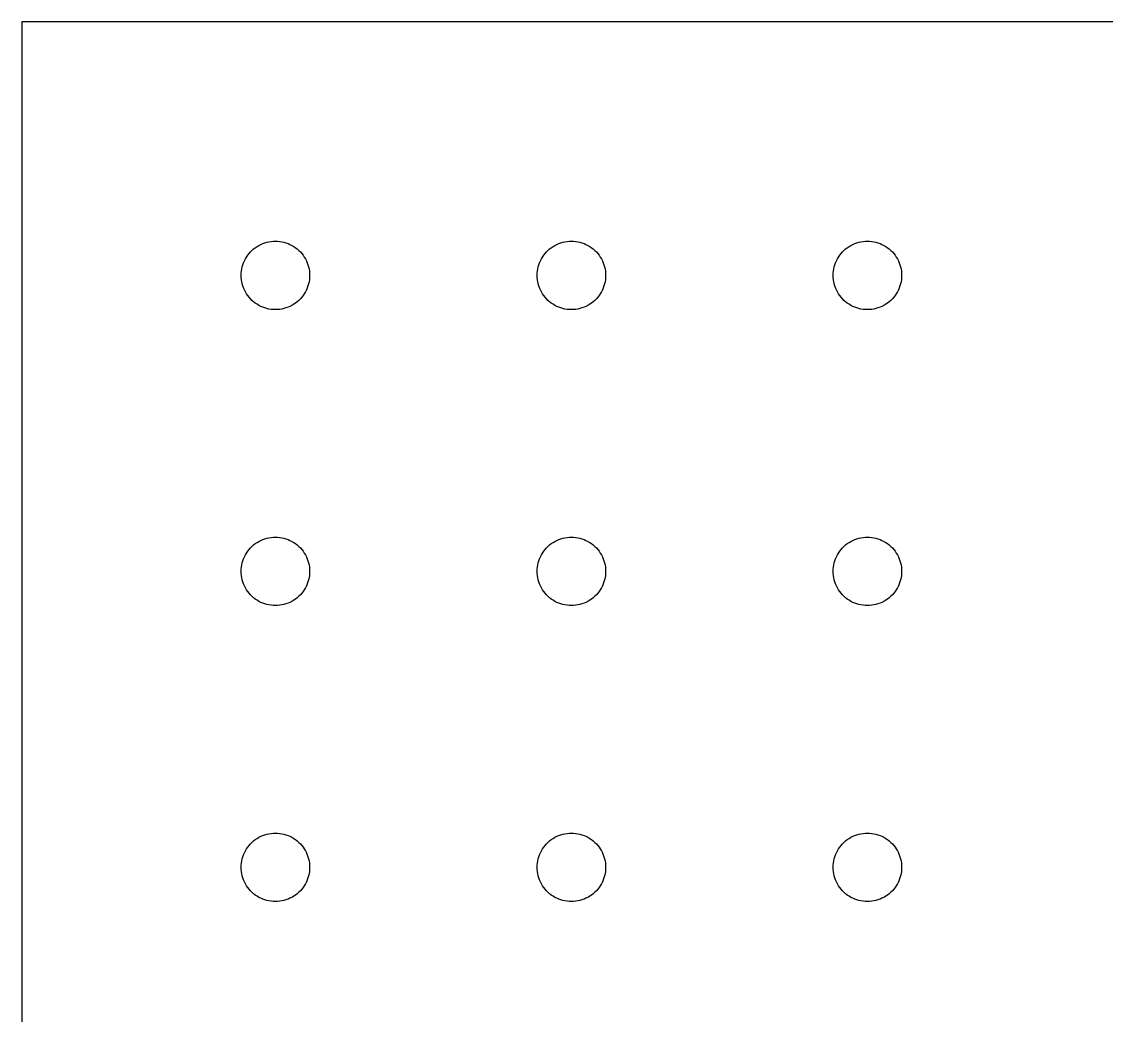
# Model space of a CAD drawing. Header units: metres. Extents: x 0 to 270, y 0 to 235.
# Drawn here: x 0 to 128.2, y 117.5 to 235 of the extents above; entities that cross this region are included whole.
import ezdxf

# ---------------------------------------------------------------- set-up
doc = ezdxf.new("R2010")
doc.units = ezdxf.units.M

msp = doc.modelspace()

# ---------------------------------------------------------------- linework, layer by layer
for p, q in [((270, 235), (0, 235)), ((0, 235), (0, 0)), ((29.7457, 209.042), (30, 209.05)), ((30, 209.05), (30.2543, 209.042)), ((64.7457, 209.042), (65, 209.05)), ((65, 209.05), (65.2543, 209.042)), ((99.7457, 209.042), (100, 209.05)), ((100, 209.05), (100.254, 209.042)), ((26.8794, 207.582), (27.0477, 207.772)), ((27.0477, 207.772), (27.2276, 207.952)), ((27.2276, 207.952), (27.4184, 208.121)), ((27.4184, 208.121), (27.6195, 208.277)), ((27.6195, 208.277), (27.8299, 208.42)), ((27.8299, 208.42), (28.0489, 208.549)), ((28.0489, 208.549), (28.2756, 208.665)), ((28.2756, 208.665), (28.5091, 208.766)), ((28.5091, 208.766), (28.7485, 208.852)), ((28.7485, 208.852), (28.9928, 208.923)), ((28.9928, 208.923), (29.2411, 208.978)), ((29.2411, 208.978), (29.4924, 209.018)), ((29.4924, 209.018), (29.7457, 209.042)), ((30.2543, 209.042), (30.5076, 209.018)), ((30.5076, 209.018), (30.7589, 208.978)), ((30.7589, 208.978), (31.0072, 208.923)), ((31.0072, 208.923), (31.2515, 208.852)), ((31.2515, 208.852), (31.4909, 208.766)), ((31.4909, 208.766), (31.7244, 208.665)), ((31.7244, 208.665), (31.9511, 208.549)), ((31.9511, 208.549), (32.1701, 208.42)), ((32.1701, 208.42), (32.3805, 208.277)), ((32.3805, 208.277), (32.5816, 208.121)), ((32.5816, 208.121), (32.7724, 207.952)), ((32.7724, 207.952), (32.9523, 207.772)), ((32.9523, 207.772), (33.1206, 207.582)), ((61.8794, 207.582), (62.0477, 207.772)), ((62.0477, 207.772), (62.2276, 207.952)), ((62.2276, 207.952), (62.4184, 208.121)), ((62.4184, 208.121), (62.6195, 208.277)), ((62.6195, 208.277), (62.8299, 208.42)), ((62.8299, 208.42), (63.0489, 208.549)), ((63.0489, 208.549), (63.2756, 208.665)), ((63.2756, 208.665), (63.5091, 208.766)), ((63.5091, 208.766), (63.7485, 208.852)), ((63.7485, 208.852), (63.9928, 208.923)), ((63.9928, 208.923), (64.2411, 208.978)), ((64.2411, 208.978), (64.4924, 209.018)), ((64.4924, 209.018), (64.7457, 209.042)), ((65.2543, 209.042), (65.5076, 209.018)), ((65.5076, 209.018), (65.7589, 208.978)), ((65.7589, 208.978), (66.0072, 208.923)), ((66.0072, 208.923), (66.2515, 208.852)), ((66.2515, 208.852), (66.4909, 208.766)), ((66.4909, 208.766), (66.7244, 208.665)), ((66.7244, 208.665), (66.9511, 208.549)), ((66.9511, 208.549), (67.1701, 208.42)), ((67.1701, 208.42), (67.3805, 208.277)), ((67.3805, 208.277), (67.5816, 208.121)), ((67.5816, 208.121), (67.7724, 207.952)), ((67.7724, 207.952), (67.9523, 207.772)), ((67.9523, 207.772), (68.1206, 207.582)), ((96.8794, 207.582), (97.0477, 207.772)), ((97.0477, 207.772), (97.2276, 207.952)), ((97.2276, 207.952), (97.4184, 208.121)), ((97.4184, 208.121), (97.6195, 208.277)), ((97.6195, 208.277), (97.8299, 208.42)), ((97.8299, 208.42), (98.0489, 208.549)), ((98.0489, 208.549), (98.2756, 208.665)), ((98.2756, 208.665), (98.5091, 208.766)), ((98.5091, 208.766), (98.7485, 208.852)), ((98.7485, 208.852), (98.9928, 208.923)), ((98.9928, 208.923), (99.2411, 208.978)), ((99.2411, 208.978), (99.4924, 209.018)), ((99.4924, 209.018), (99.7457, 209.042)), ((100.254, 209.042), (100.508, 209.018)), ((100.508, 209.018), (100.759, 208.978)), ((100.759, 208.978), (101.007, 208.923)), ((101.007, 208.923), (101.252, 208.852)), ((101.252, 208.852), (101.491, 208.766)), ((101.491, 208.766), (101.724, 208.665)), ((101.724, 208.665), (101.951, 208.549)), ((101.951, 208.549), (102.17, 208.42)), ((102.17, 208.42), (102.381, 208.277)), ((102.381, 208.277), (102.582, 208.121)), ((102.582, 208.121), (102.772, 207.952)), ((102.772, 207.952), (102.952, 207.772)), ((102.952, 207.772), (103.121, 207.582)), ((26.1482, 206.252), (26.2344, 206.491)), ((26.2344, 206.491), (26.3354, 206.724)), ((26.3354, 206.724), (26.451, 206.951)), ((26.451, 206.951), (26.5805, 207.17)), ((26.5805, 207.17), (26.7235, 207.381)), ((26.7235, 207.381), (26.8794, 207.582)), ((33.1206, 207.582), (33.2765, 207.381)), ((33.2765, 207.381), (33.4195, 207.17)), ((33.4195, 207.17), (33.549, 206.951)), ((33.549, 206.951), (33.6646, 206.724)), ((33.6646, 206.724), (33.7656, 206.491)), ((33.7656, 206.491), (33.8518, 206.252)), ((61.1482, 206.252), (61.2344, 206.491)), ((61.2344, 206.491), (61.3354, 206.724)), ((61.3354, 206.724), (61.451, 206.951)), ((61.451, 206.951), (61.5805, 207.17)), ((61.5805, 207.17), (61.7235, 207.381)), ((61.7235, 207.381), (61.8794, 207.582)), ((68.1206, 207.582), (68.2765, 207.381)), ((68.2765, 207.381), (68.4195, 207.17)), ((68.4195, 207.17), (68.549, 206.951)), ((68.549, 206.951), (68.6646, 206.724)), ((68.6646, 206.724), (68.7656, 206.491)), ((68.7656, 206.491), (68.8518, 206.252)), ((96.1482, 206.252), (96.2344, 206.491)), ((96.2344, 206.491), (96.3354, 206.724)), ((96.3354, 206.724), (96.451, 206.951)), ((96.451, 206.951), (96.5805, 207.17)), ((96.5805, 207.17), (96.7235, 207.381)), ((96.7235, 207.381), (96.8794, 207.582)), ((103.121, 207.582), (103.277, 207.381)), ((103.277, 207.381), (103.42, 207.17)), ((103.42, 207.17), (103.549, 206.951)), ((103.549, 206.951), (103.665, 206.724)), ((103.665, 206.724), (103.766, 206.491)), ((103.766, 206.491), (103.852, 206.252)), ((25.95, 205), (25.958, 205.254)), ((25.958, 205.254), (25.9819, 205.508)), ((25.9819, 205.508), (26.0217, 205.759)), ((26.0217, 205.759), (26.0772, 206.007)), ((26.0772, 206.007), (26.1482, 206.252)), ((33.8518, 206.252), (33.9228, 206.007)), ((33.9228, 206.007), (33.9783, 205.759)), ((33.9783, 205.759), (34.0181, 205.508)), ((34.0181, 205.508), (34.042, 205.254)), ((34.042, 205.254), (34.05, 205)), ((60.95, 205), (60.958, 205.254)), ((60.958, 205.254), (60.9819, 205.508)), ((60.9819, 205.508), (61.0217, 205.759)), ((61.0217, 205.759), (61.0772, 206.007)), ((61.0772, 206.007), (61.1482, 206.252)), ((68.8518, 206.252), (68.9228, 206.007)), ((68.9228, 206.007), (68.9783, 205.759)), ((68.9783, 205.759), (69.0181, 205.508)), ((69.0181, 205.508), (69.042, 205.254)), ((69.042, 205.254), (69.05, 205)), ((95.95, 205), (95.958, 205.254)), ((95.958, 205.254), (95.9819, 205.508)), ((95.9819, 205.508), (96.0217, 205.759)), ((96.0217, 205.759), (96.0772, 206.007)), ((96.0772, 206.007), (96.1482, 206.252)), ((103.852, 206.252), (103.923, 206.007)), ((103.923, 206.007), (103.978, 205.759)), ((103.978, 205.759), (104.018, 205.508)), ((104.018, 205.508), (104.042, 205.254)), ((104.042, 205.254), (104.05, 205)), ((25.958, 204.746), (25.95, 205)), ((25.9819, 204.492), (25.958, 204.746)), ((26.0217, 204.241), (25.9819, 204.492)), ((26.0772, 203.993), (26.0217, 204.241)), ((26.1482, 203.748), (26.0772, 203.993)), ((33.9228, 203.993), (33.8518, 203.748)), ((33.9783, 204.241), (33.9228, 203.993)), ((34.0181, 204.492), (33.9783, 204.241)), ((34.042, 204.746), (34.0181, 204.492)), ((34.05, 205), (34.042, 204.746)), ((60.958, 204.746), (60.95, 205)), ((60.9819, 204.492), (60.958, 204.746)), ((61.0217, 204.241), (60.9819, 204.492)), ((61.0772, 203.993), (61.0217, 204.241)), ((61.1482, 203.748), (61.0772, 203.993)), ((68.9228, 203.993), (68.8518, 203.748)), ((68.9783, 204.241), (68.9228, 203.993)), ((69.0181, 204.492), (68.9783, 204.241)), ((69.042, 204.746), (69.0181, 204.492)), ((69.05, 205), (69.042, 204.746)), ((95.958, 204.746), (95.95, 205)), ((95.9819, 204.492), (95.958, 204.746)), ((96.0217, 204.241), (95.9819, 204.492)), ((96.0772, 203.993), (96.0217, 204.241)), ((96.1482, 203.748), (96.0772, 203.993)), ((103.923, 203.993), (103.852, 203.748)), ((103.978, 204.241), (103.923, 203.993)), ((104.018, 204.492), (103.978, 204.241)), ((104.042, 204.746), (104.018, 204.492)), ((104.05, 205), (104.042, 204.746)), ((26.2344, 203.509), (26.1482, 203.748)), ((26.3354, 203.276), (26.2344, 203.509)), ((26.451, 203.049), (26.3354, 203.276)), ((26.5805, 202.83), (26.451, 203.049)), ((26.7235, 202.619), (26.5805, 202.83)), ((33.4195, 202.83), (33.2765, 202.619)), ((33.549, 203.049), (33.4195, 202.83)), ((33.6646, 203.276), (33.549, 203.049)), ((33.7656, 203.509), (33.6646, 203.276)), ((33.8518, 203.748), (33.7656, 203.509)), ((61.2344, 203.509), (61.1482, 203.748)), ((61.3354, 203.276), (61.2344, 203.509)), ((61.451, 203.049), (61.3354, 203.276)), ((61.5805, 202.83), (61.451, 203.049)), ((61.7235, 202.619), (61.5805, 202.83)), ((68.4195, 202.83), (68.2765, 202.619)), ((68.549, 203.049), (68.4195, 202.83)), ((68.6646, 203.276), (68.549, 203.049)), ((68.7656, 203.509), (68.6646, 203.276)), ((68.8518, 203.748), (68.7656, 203.509)), ((96.2344, 203.509), (96.1482, 203.748)), ((96.3354, 203.276), (96.2344, 203.509)), ((96.451, 203.049), (96.3354, 203.276)), ((96.5805, 202.83), (96.451, 203.049)), ((96.7235, 202.619), (96.5805, 202.83)), ((103.42, 202.83), (103.277, 202.619)), ((103.549, 203.049), (103.42, 202.83)), ((103.665, 203.276), (103.549, 203.049)), ((103.766, 203.509), (103.665, 203.276)), ((103.852, 203.748), (103.766, 203.509)), ((26.8794, 202.418), (26.7235, 202.619)), ((27.0477, 202.228), (26.8794, 202.418)), ((27.2276, 202.048), (27.0477, 202.228)), ((27.4184, 201.879), (27.2276, 202.048)), ((27.6195, 201.723), (27.4184, 201.879)), ((27.8299, 201.58), (27.6195, 201.723)), ((28.0489, 201.451), (27.8299, 201.58)), ((28.2756, 201.335), (28.0489, 201.451)), ((31.9511, 201.451), (31.7244, 201.335)), ((32.1701, 201.58), (31.9511, 201.451)), ((32.3805, 201.723), (32.1701, 201.58)), ((32.5816, 201.879), (32.3805, 201.723)), ((32.7724, 202.048), (32.5816, 201.879)), ((32.9523, 202.228), (32.7724, 202.048)), ((33.1206, 202.418), (32.9523, 202.228)), ((33.2765, 202.619), (33.1206, 202.418)), ((61.8794, 202.418), (61.7235, 202.619)), ((62.0477, 202.228), (61.8794, 202.418)), ((62.2276, 202.048), (62.0477, 202.228)), ((62.4184, 201.879), (62.2276, 202.048)), ((62.6195, 201.723), (62.4184, 201.879)), ((62.8299, 201.58), (62.6195, 201.723)), ((63.0489, 201.451), (62.8299, 201.58)), ((63.2756, 201.335), (63.0489, 201.451)), ((66.9511, 201.451), (66.7244, 201.335)), ((67.1701, 201.58), (66.9511, 201.451)), ((67.3805, 201.723), (67.1701, 201.58)), ((67.5816, 201.879), (67.3805, 201.723)), ((67.7724, 202.048), (67.5816, 201.879)), ((67.9523, 202.228), (67.7724, 202.048)), ((68.1206, 202.418), (67.9523, 202.228)), ((68.2765, 202.619), (68.1206, 202.418)), ((96.8794, 202.418), (96.7235, 202.619)), ((97.0477, 202.228), (96.8794, 202.418)), ((97.2276, 202.048), (97.0477, 202.228)), ((97.4184, 201.879), (97.2276, 202.048)), ((97.6195, 201.723), (97.4184, 201.879)), ((97.8299, 201.58), (97.6195, 201.723)), ((98.0489, 201.451), (97.8299, 201.58)), ((98.2756, 201.335), (98.0489, 201.451)), ((101.951, 201.451), (101.724, 201.335)), ((102.17, 201.58), (101.951, 201.451)), ((102.381, 201.723), (102.17, 201.58)), ((102.582, 201.879), (102.381, 201.723)), ((102.772, 202.048), (102.582, 201.879)), ((102.952, 202.228), (102.772, 202.048)), ((103.121, 202.418), (102.952, 202.228)), ((103.277, 202.619), (103.121, 202.418)), ((28.5091, 201.234), (28.2756, 201.335)), ((28.7485, 201.148), (28.5091, 201.234)), ((28.9928, 201.077), (28.7485, 201.148)), ((29.2411, 201.022), (28.9928, 201.077)), ((29.4924, 200.982), (29.2411, 201.022)), ((29.7457, 200.958), (29.4924, 200.982)), ((30, 200.95), (29.7457, 200.958)), ((30.2543, 200.958), (30, 200.95)), ((30.5076, 200.982), (30.2543, 200.958)), ((30.7589, 201.022), (30.5076, 200.982)), ((31.0072, 201.077), (30.7589, 201.022)), ((31.2515, 201.148), (31.0072, 201.077)), ((31.4909, 201.234), (31.2515, 201.148)), ((31.7244, 201.335), (31.4909, 201.234)), ((63.5091, 201.234), (63.2756, 201.335)), ((63.7485, 201.148), (63.5091, 201.234)), ((63.9928, 201.077), (63.7485, 201.148)), ((64.2411, 201.022), (63.9928, 201.077)), ((64.4924, 200.982), (64.2411, 201.022)), ((64.7457, 200.958), (64.4924, 200.982)), ((65, 200.95), (64.7457, 200.958)), ((65.2543, 200.958), (65, 200.95)), ((65.5076, 200.982), (65.2543, 200.958)), ((65.7589, 201.022), (65.5076, 200.982)), ((66.0072, 201.077), (65.7589, 201.022)), ((66.2515, 201.148), (66.0072, 201.077)), ((66.4909, 201.234), (66.2515, 201.148)), ((66.7244, 201.335), (66.4909, 201.234)), ((98.5091, 201.234), (98.2756, 201.335)), ((98.7485, 201.148), (98.5091, 201.234)), ((98.9928, 201.077), (98.7485, 201.148)), ((99.2411, 201.022), (98.9928, 201.077)), ((99.4924, 200.982), (99.2411, 201.022)), ((99.7457, 200.958), (99.4924, 200.982)), ((100, 200.95), (99.7457, 200.958)), ((100.254, 200.958), (100, 200.95)), ((100.508, 200.982), (100.254, 200.958)), ((100.759, 201.022), (100.508, 200.982)), ((101.007, 201.077), (100.759, 201.022)), ((101.252, 201.148), (101.007, 201.077)), ((101.491, 201.234), (101.252, 201.148)), ((101.724, 201.335), (101.491, 201.234)), ((27.4184, 173.121), (27.6195, 173.277)), ((27.6195, 173.277), (27.8299, 173.42)), ((27.8299, 173.42), (28.0489, 173.549)), ((28.0489, 173.549), (28.2756, 173.665)), ((28.2756, 173.665), (28.5091, 173.766)), ((28.5091, 173.766), (28.7485, 173.852)), ((28.7485, 173.852), (28.9928, 173.923)), ((28.9928, 173.923), (29.2411, 173.978)), ((29.2411, 173.978), (29.4924, 174.018)), ((29.4924, 174.018), (29.7457, 174.042)), ((29.7457, 174.042), (30, 174.05)), ((30, 174.05), (30.2543, 174.042)), ((30.2543, 174.042), (30.5076, 174.018)), ((30.5076, 174.018), (30.7589, 173.978)), ((30.7589, 173.978), (31.0072, 173.923)), ((31.0072, 173.923), (31.2515, 173.852)), ((31.2515, 173.852), (31.4909, 173.766)), ((31.4909, 173.766), (31.7244, 173.665)), ((31.7244, 173.665), (31.9511, 173.549)), ((31.9511, 173.549), (32.1701, 173.42)), ((32.1701, 173.42), (32.3805, 173.277)), ((32.3805, 173.277), (32.5816, 173.121)), ((62.4184, 173.121), (62.6195, 173.277)), ((62.6195, 173.277), (62.8299, 173.42)), ((62.8299, 173.42), (63.0489, 173.549)), ((63.0489, 173.549), (63.2756, 173.665)), ((63.2756, 173.665), (63.5091, 173.766)), ((63.5091, 173.766), (63.7485, 173.852)), ((63.7485, 173.852), (63.9928, 173.923)), ((63.9928, 173.923), (64.2411, 173.978)), ((64.2411, 173.978), (64.4924, 174.018)), ((64.4924, 174.018), (64.7457, 174.042)), ((64.7457, 174.042), (65, 174.05)), ((65, 174.05), (65.2543, 174.042)), ((65.2543, 174.042), (65.5076, 174.018)), ((65.5076, 174.018), (65.7589, 173.978)), ((65.7589, 173.978), (66.0072, 173.923)), ((66.0072, 173.923), (66.2515, 173.852)), ((66.2515, 173.852), (66.4909, 173.766)), ((66.4909, 173.766), (66.7244, 173.665)), ((66.7244, 173.665), (66.9511, 173.549)), ((66.9511, 173.549), (67.1701, 173.42)), ((67.1701, 173.42), (67.3805, 173.277)), ((67.3805, 173.277), (67.5816, 173.121)), ((97.4184, 173.121), (97.6195, 173.277)), ((97.6195, 173.277), (97.8299, 173.42)), ((97.8299, 173.42), (98.0489, 173.549)), ((98.0489, 173.549), (98.2756, 173.665)), ((98.2756, 173.665), (98.5091, 173.766)), ((98.5091, 173.766), (98.7485, 173.852)), ((98.7485, 173.852), (98.9928, 173.923)), ((98.9928, 173.923), (99.2411, 173.978)), ((99.2411, 173.978), (99.4924, 174.018)), ((99.4924, 174.018), (99.7457, 174.042)), ((99.7457, 174.042), (100, 174.05)), ((100, 174.05), (100.254, 174.042)), ((100.254, 174.042), (100.508, 174.018)), ((100.508, 174.018), (100.759, 173.978)), ((100.759, 173.978), (101.007, 173.923)), ((101.007, 173.923), (101.252, 173.852)), ((101.252, 173.852), (101.491, 173.766)), ((101.491, 173.766), (101.724, 173.665)), ((101.724, 173.665), (101.951, 173.549)), ((101.951, 173.549), (102.17, 173.42)), ((102.17, 173.42), (102.381, 173.277)), ((102.381, 173.277), (102.582, 173.121)), ((26.3354, 171.724), (26.451, 171.951)), ((26.451, 171.951), (26.5805, 172.17)), ((26.5805, 172.17), (26.7235, 172.381)), ((26.7235, 172.381), (26.8794, 172.582)), ((26.8794, 172.582), (27.0477, 172.772)), ((27.0477, 172.772), (27.2276, 172.952)), ((27.2276, 172.952), (27.4184, 173.121)), ((32.5816, 173.121), (32.7724, 172.952)), ((32.7724, 172.952), (32.9523, 172.772)), ((32.9523, 172.772), (33.1206, 172.582)), ((33.1206, 172.582), (33.2765, 172.381)), ((33.2765, 172.381), (33.4195, 172.17)), ((33.4195, 172.17), (33.549, 171.951)), ((33.549, 171.951), (33.6646, 171.724)), ((61.3354, 171.724), (61.451, 171.951)), ((61.451, 171.951), (61.5805, 172.17)), ((61.5805, 172.17), (61.7235, 172.381)), ((61.7235, 172.381), (61.8794, 172.582)), ((61.8794, 172.582), (62.0477, 172.772)), ((62.0477, 172.772), (62.2276, 172.952)), ((62.2276, 172.952), (62.4184, 173.121)), ((67.5816, 173.121), (67.7724, 172.952)), ((67.7724, 172.952), (67.9523, 172.772)), ((67.9523, 172.772), (68.1206, 172.582)), ((68.1206, 172.582), (68.2765, 172.381)), ((68.2765, 172.381), (68.4195, 172.17)), ((68.4195, 172.17), (68.549, 171.951)), ((68.549, 171.951), (68.6646, 171.724)), ((96.3354, 171.724), (96.451, 171.951)), ((96.451, 171.951), (96.5805, 172.17)), ((96.5805, 172.17), (96.7235, 172.381)), ((96.7235, 172.381), (96.8794, 172.582)), ((96.8794, 172.582), (97.0477, 172.772)), ((97.0477, 172.772), (97.2276, 172.952)), ((97.2276, 172.952), (97.4184, 173.121)), ((102.582, 173.121), (102.772, 172.952)), ((102.772, 172.952), (102.952, 172.772)), ((102.952, 172.772), (103.121, 172.582)), ((103.121, 172.582), (103.277, 172.381)), ((103.277, 172.381), (103.42, 172.17)), ((103.42, 172.17), (103.549, 171.951)), ((103.549, 171.951), (103.665, 171.724)), ((25.9819, 170.508), (26.0217, 170.759)), ((26.0217, 170.759), (26.0772, 171.007)), ((26.0772, 171.007), (26.1482, 171.252)), ((26.1482, 171.252), (26.2344, 171.491)), ((26.2344, 171.491), (26.3354, 171.724)), ((33.6646, 171.724), (33.7656, 171.491)), ((33.7656, 171.491), (33.8518, 171.252)), ((33.8518, 171.252), (33.9228, 171.007)), ((33.9228, 171.007), (33.9783, 170.759)), ((33.9783, 170.759), (34.0181, 170.508)), ((60.9819, 170.508), (61.0217, 170.759)), ((61.0217, 170.759), (61.0772, 171.007)), ((61.0772, 171.007), (61.1482, 171.252)), ((61.1482, 171.252), (61.2344, 171.491)), ((61.2344, 171.491), (61.3354, 171.724)), ((68.6646, 171.724), (68.7656, 171.491)), ((68.7656, 171.491), (68.8518, 171.252)), ((68.8518, 171.252), (68.9228, 171.007)), ((68.9228, 171.007), (68.9783, 170.759)), ((68.9783, 170.759), (69.0181, 170.508)), ((95.9819, 170.508), (96.0217, 170.759)), ((96.0217, 170.759), (96.0772, 171.007)), ((96.0772, 171.007), (96.1482, 171.252)), ((96.1482, 171.252), (96.2344, 171.491)), ((96.2344, 171.491), (96.3354, 171.724)), ((103.665, 171.724), (103.766, 171.491)), ((103.766, 171.491), (103.852, 171.252)), ((103.852, 171.252), (103.923, 171.007)), ((103.923, 171.007), (103.978, 170.759)), ((103.978, 170.759), (104.018, 170.508)), ((25.95, 170), (25.958, 170.254)), ((25.958, 169.746), (25.95, 170)), ((25.958, 170.254), (25.9819, 170.508)), ((25.9819, 169.492), (25.958, 169.746)), ((26.0217, 169.241), (25.9819, 169.492)), ((34.0181, 169.492), (33.9783, 169.241)), ((34.0181, 170.508), (34.042, 170.254)), ((34.042, 169.746), (34.0181, 169.492)), ((34.042, 170.254), (34.05, 170)), ((34.05, 170), (34.042, 169.746)), ((60.95, 170), (60.958, 170.254)), ((60.958, 169.746), (60.95, 170)), ((60.958, 170.254), (60.9819, 170.508)), ((60.9819, 169.492), (60.958, 169.746)), ((61.0217, 169.241), (60.9819, 169.492)), ((69.0181, 169.492), (68.9783, 169.241)), ((69.0181, 170.508), (69.042, 170.254)), ((69.042, 169.746), (69.0181, 169.492)), ((69.042, 170.254), (69.05, 170)), ((69.05, 170), (69.042, 169.746)), ((95.95, 170), (95.958, 170.254)), ((95.958, 169.746), (95.95, 170)), ((95.958, 170.254), (95.9819, 170.508)), ((95.9819, 169.492), (95.958, 169.746)), ((96.0217, 169.241), (95.9819, 169.492)), ((104.018, 169.492), (103.978, 169.241)), ((104.018, 170.508), (104.042, 170.254)), ((104.042, 169.746), (104.018, 169.492)), ((104.042, 170.254), (104.05, 170)), ((104.05, 170), (104.042, 169.746)), ((26.0772, 168.993), (26.0217, 169.241)), ((26.1482, 168.748), (26.0772, 168.993)), ((26.2344, 168.509), (26.1482, 168.748)), ((26.3354, 168.276), (26.2344, 168.509)), ((26.451, 168.049), (26.3354, 168.276)), ((26.5805, 167.83), (26.451, 168.049)), ((33.549, 168.049), (33.4195, 167.83)), ((33.6646, 168.276), (33.549, 168.049)), ((33.7656, 168.509), (33.6646, 168.276)), ((33.8518, 168.748), (33.7656, 168.509)), ((33.9228, 168.993), (33.8518, 168.748)), ((33.9783, 169.241), (33.9228, 168.993)), ((61.0772, 168.993), (61.0217, 169.241)), ((61.1482, 168.748), (61.0772, 168.993)), ((61.2344, 168.509), (61.1482, 168.748)), ((61.3354, 168.276), (61.2344, 168.509)), ((61.451, 168.049), (61.3354, 168.276)), ((61.5805, 167.83), (61.451, 168.049)), ((68.549, 168.049), (68.4195, 167.83)), ((68.6646, 168.276), (68.549, 168.049)), ((68.7656, 168.509), (68.6646, 168.276)), ((68.8518, 168.748), (68.7656, 168.509)), ((68.9228, 168.993), (68.8518, 168.748)), ((68.9783, 169.241), (68.9228, 168.993)), ((96.0772, 168.993), (96.0217, 169.241)), ((96.1482, 168.748), (96.0772, 168.993)), ((96.2344, 168.509), (96.1482, 168.748)), ((96.3354, 168.276), (96.2344, 168.509)), ((96.451, 168.049), (96.3354, 168.276)), ((96.5805, 167.83), (96.451, 168.049)), ((103.549, 168.049), (103.42, 167.83)), ((103.665, 168.276), (103.549, 168.049)), ((103.766, 168.509), (103.665, 168.276)), ((103.852, 168.748), (103.766, 168.509)), ((103.923, 168.993), (103.852, 168.748)), ((103.978, 169.241), (103.923, 168.993)), ((26.7235, 167.619), (26.5805, 167.83)), ((26.8794, 167.418), (26.7235, 167.619)), ((27.0477, 167.228), (26.8794, 167.418)), ((27.2276, 167.048), (27.0477, 167.228)), ((27.4184, 166.879), (27.2276, 167.048)), ((27.6195, 166.723), (27.4184, 166.879)), ((32.5816, 166.879), (32.3805, 166.723)), ((32.7724, 167.048), (32.5816, 166.879)), ((32.9523, 167.228), (32.7724, 167.048)), ((33.1206, 167.418), (32.9523, 167.228)), ((33.2765, 167.619), (33.1206, 167.418)), ((33.4195, 167.83), (33.2765, 167.619)), ((61.7235, 167.619), (61.5805, 167.83)), ((61.8794, 167.418), (61.7235, 167.619)), ((62.0477, 167.228), (61.8794, 167.418)), ((62.2276, 167.048), (62.0477, 167.228)), ((62.4184, 166.879), (62.2276, 167.048)), ((62.6195, 166.723), (62.4184, 166.879)), ((67.5816, 166.879), (67.3805, 166.723)), ((67.7724, 167.048), (67.5816, 166.879)), ((67.9523, 167.228), (67.7724, 167.048)), ((68.1206, 167.418), (67.9523, 167.228)), ((68.2765, 167.619), (68.1206, 167.418)), ((68.4195, 167.83), (68.2765, 167.619)), ((96.7235, 167.619), (96.5805, 167.83)), ((96.8794, 167.418), (96.7235, 167.619)), ((97.0477, 167.228), (96.8794, 167.418)), ((97.2276, 167.048), (97.0477, 167.228)), ((97.4184, 166.879), (97.2276, 167.048)), ((97.6195, 166.723), (97.4184, 166.879)), ((102.582, 166.879), (102.381, 166.723)), ((102.772, 167.048), (102.582, 166.879)), ((102.952, 167.228), (102.772, 167.048)), ((103.121, 167.418), (102.952, 167.228)), ((103.277, 167.619), (103.121, 167.418)), ((103.42, 167.83), (103.277, 167.619)), ((27.8299, 166.58), (27.6195, 166.723)), ((28.0489, 166.451), (27.8299, 166.58)), ((28.2756, 166.335), (28.0489, 166.451)), ((28.5091, 166.234), (28.2756, 166.335)), ((28.7485, 166.148), (28.5091, 166.234)), ((28.9928, 166.077), (28.7485, 166.148)), ((29.2411, 166.022), (28.9928, 166.077)), ((29.4924, 165.982), (29.2411, 166.022)), ((29.7457, 165.958), (29.4924, 165.982)), ((30, 165.95), (29.7457, 165.958)), ((30.2543, 165.958), (30, 165.95)), ((30.5076, 165.982), (30.2543, 165.958)), ((30.7589, 166.022), (30.5076, 165.982)), ((31.0072, 166.077), (30.7589, 166.022)), ((31.2515, 166.148), (31.0072, 166.077)), ((31.4909, 166.234), (31.2515, 166.148)), ((31.7244, 166.335), (31.4909, 166.234)), ((31.9511, 166.451), (31.7244, 166.335)), ((32.1701, 166.58), (31.9511, 166.451)), ((32.3805, 166.723), (32.1701, 166.58)), ((62.8299, 166.58), (62.6195, 166.723)), ((63.0489, 166.451), (62.8299, 166.58)), ((63.2756, 166.335), (63.0489, 166.451)), ((63.5091, 166.234), (63.2756, 166.335)), ((63.7485, 166.148), (63.5091, 166.234)), ((63.9928, 166.077), (63.7485, 166.148)), ((64.2411, 166.022), (63.9928, 166.077)), ((64.4924, 165.982), (64.2411, 166.022)), ((64.7457, 165.958), (64.4924, 165.982)), ((65, 165.95), (64.7457, 165.958)), ((65.2543, 165.958), (65, 165.95)), ((65.5076, 165.982), (65.2543, 165.958)), ((65.7589, 166.022), (65.5076, 165.982)), ((66.0072, 166.077), (65.7589, 166.022)), ((66.2515, 166.148), (66.0072, 166.077)), ((66.4909, 166.234), (66.2515, 166.148)), ((66.7244, 166.335), (66.4909, 166.234)), ((66.9511, 166.451), (66.7244, 166.335)), ((67.1701, 166.58), (66.9511, 166.451)), ((67.3805, 166.723), (67.1701, 166.58)), ((97.8299, 166.58), (97.6195, 166.723)), ((98.0489, 166.451), (97.8299, 166.58)), ((98.2756, 166.335), (98.0489, 166.451)), ((98.5091, 166.234), (98.2756, 166.335)), ((98.7485, 166.148), (98.5091, 166.234)), ((98.9928, 166.077), (98.7485, 166.148)), ((99.2411, 166.022), (98.9928, 166.077)), ((99.4924, 165.982), (99.2411, 166.022)), ((99.7457, 165.958), (99.4924, 165.982)), ((100, 165.95), (99.7457, 165.958)), ((100.254, 165.958), (100, 165.95)), ((100.508, 165.982), (100.254, 165.958)), ((100.759, 166.022), (100.508, 165.982)), ((101.007, 166.077), (100.759, 166.022)), ((101.252, 166.148), (101.007, 166.077)), ((101.491, 166.234), (101.252, 166.148)), ((101.724, 166.335), (101.491, 166.234)), ((101.951, 166.451), (101.724, 166.335)), ((102.17, 166.58), (101.951, 166.451)), ((102.381, 166.723), (102.17, 166.58)), ((27.8299, 138.42), (28.0489, 138.549)), ((28.0489, 138.549), (28.2756, 138.665)), ((28.2756, 138.665), (28.5091, 138.766)), ((28.5091, 138.766), (28.7485, 138.852)), ((28.7485, 138.852), (28.9928, 138.923)), ((28.9928, 138.923), (29.2411, 138.978)), ((29.2411, 138.978), (29.4924, 139.018)), ((29.4924, 139.018), (29.7457, 139.042)), ((29.7457, 139.042), (30, 139.05)), ((30, 139.05), (30.2543, 139.042)), ((30.2543, 139.042), (30.5076, 139.018)), ((30.5076, 139.018), (30.7589, 138.978)), ((30.7589, 138.978), (31.0072, 138.923)), ((31.0072, 138.923), (31.2515, 138.852)), ((31.2515, 138.852), (31.4909, 138.766)), ((31.4909, 138.766), (31.7244, 138.665)), ((31.7244, 138.665), (31.9511, 138.549)), ((31.9511, 138.549), (32.1701, 138.42)), ((62.8299, 138.42), (63.0489, 138.549)), ((63.0489, 138.549), (63.2756, 138.665)), ((63.2756, 138.665), (63.5091, 138.766)), ((63.5091, 138.766), (63.7485, 138.852)), ((63.7485, 138.852), (63.9928, 138.923)), ((63.9928, 138.923), (64.2411, 138.978)), ((64.2411, 138.978), (64.4924, 139.018)), ((64.4924, 139.018), (64.7457, 139.042)), ((64.7457, 139.042), (65, 139.05)), ((65, 139.05), (65.2543, 139.042)), ((65.2543, 139.042), (65.5076, 139.018)), ((65.5076, 139.018), (65.7589, 138.978)), ((65.7589, 138.978), (66.0072, 138.923)), ((66.0072, 138.923), (66.2515, 138.852)), ((66.2515, 138.852), (66.4909, 138.766)), ((66.4909, 138.766), (66.7244, 138.665)), ((66.7244, 138.665), (66.9511, 138.549)), ((66.9511, 138.549), (67.1701, 138.42)), ((97.8299, 138.42), (98.0489, 138.549)), ((98.0489, 138.549), (98.2756, 138.665)), ((98.2756, 138.665), (98.5091, 138.766)), ((98.5091, 138.766), (98.7485, 138.852)), ((98.7485, 138.852), (98.9928, 138.923)), ((98.9928, 138.923), (99.2411, 138.978)), ((99.2411, 138.978), (99.4924, 139.018)), ((99.4924, 139.018), (99.7457, 139.042)), ((99.7457, 139.042), (100, 139.05)), ((100, 139.05), (100.254, 139.042)), ((100.254, 139.042), (100.508, 139.018)), ((100.508, 139.018), (100.759, 138.978)), ((100.759, 138.978), (101.007, 138.923)), ((101.007, 138.923), (101.252, 138.852)), ((101.252, 138.852), (101.491, 138.766)), ((101.491, 138.766), (101.724, 138.665)), ((101.724, 138.665), (101.951, 138.549)), ((101.951, 138.549), (102.17, 138.42)), ((26.5805, 137.17), (26.7235, 137.381)), ((26.7235, 137.381), (26.8794, 137.582)), ((26.8794, 137.582), (27.0477, 137.772)), ((27.0477, 137.772), (27.2276, 137.952)), ((27.2276, 137.952), (27.4184, 138.121)), ((27.4184, 138.121), (27.6195, 138.277)), ((27.6195, 138.277), (27.8299, 138.42)), ((32.1701, 138.42), (32.3805, 138.277)), ((32.3805, 138.277), (32.5816, 138.121)), ((32.5816, 138.121), (32.7724, 137.952)), ((32.7724, 137.952), (32.9523, 137.772)), ((32.9523, 137.772), (33.1206, 137.582)), ((33.1206, 137.582), (33.2765, 137.381)), ((33.2765, 137.381), (33.4195, 137.17)), ((61.5805, 137.17), (61.7235, 137.381)), ((61.7235, 137.381), (61.8794, 137.582)), ((61.8794, 137.582), (62.0477, 137.772)), ((62.0477, 137.772), (62.2276, 137.952)), ((62.2276, 137.952), (62.4184, 138.121)), ((62.4184, 138.121), (62.6195, 138.277)), ((62.6195, 138.277), (62.8299, 138.42)), ((67.1701, 138.42), (67.3805, 138.277)), ((67.3805, 138.277), (67.5816, 138.121)), ((67.5816, 138.121), (67.7724, 137.952)), ((67.7724, 137.952), (67.9523, 137.772)), ((67.9523, 137.772), (68.1206, 137.582)), ((68.1206, 137.582), (68.2765, 137.381)), ((68.2765, 137.381), (68.4195, 137.17)), ((96.5805, 137.17), (96.7235, 137.381)), ((96.7235, 137.381), (96.8794, 137.582)), ((96.8794, 137.582), (97.0477, 137.772)), ((97.0477, 137.772), (97.2276, 137.952)), ((97.2276, 137.952), (97.4184, 138.121)), ((97.4184, 138.121), (97.6195, 138.277)), ((97.6195, 138.277), (97.8299, 138.42)), ((102.17, 138.42), (102.381, 138.277)), ((102.381, 138.277), (102.582, 138.121)), ((102.582, 138.121), (102.772, 137.952)), ((102.772, 137.952), (102.952, 137.772)), ((102.952, 137.772), (103.121, 137.582)), ((103.121, 137.582), (103.277, 137.381)), ((103.277, 137.381), (103.42, 137.17)), ((26.0217, 135.759), (26.0772, 136.007)), ((26.0772, 136.007), (26.1482, 136.252)), ((26.1482, 136.252), (26.2344, 136.491)), ((26.2344, 136.491), (26.3354, 136.724)), ((26.3354, 136.724), (26.451, 136.951)), ((26.451, 136.951), (26.5805, 137.17)), ((33.4195, 137.17), (33.549, 136.951)), ((33.549, 136.951), (33.6646, 136.724)), ((33.6646, 136.724), (33.7656, 136.491)), ((33.7656, 136.491), (33.8518, 136.252)), ((33.8518, 136.252), (33.9228, 136.007)), ((33.9228, 136.007), (33.9783, 135.759)), ((61.0217, 135.759), (61.0772, 136.007)), ((61.0772, 136.007), (61.1482, 136.252)), ((61.1482, 136.252), (61.2344, 136.491)), ((61.2344, 136.491), (61.3354, 136.724)), ((61.3354, 136.724), (61.451, 136.951)), ((61.451, 136.951), (61.5805, 137.17)), ((68.4195, 137.17), (68.549, 136.951)), ((68.549, 136.951), (68.6646, 136.724)), ((68.6646, 136.724), (68.7656, 136.491)), ((68.7656, 136.491), (68.8518, 136.252)), ((68.8518, 136.252), (68.9228, 136.007)), ((68.9228, 136.007), (68.9783, 135.759)), ((96.0217, 135.759), (96.0772, 136.007)), ((96.0772, 136.007), (96.1482, 136.252)), ((96.1482, 136.252), (96.2344, 136.491)), ((96.2344, 136.491), (96.3354, 136.724)), ((96.3354, 136.724), (96.451, 136.951)), ((96.451, 136.951), (96.5805, 137.17)), ((103.42, 137.17), (103.549, 136.951)), ((103.549, 136.951), (103.665, 136.724)), ((103.665, 136.724), (103.766, 136.491)), ((103.766, 136.491), (103.852, 136.252)), ((103.852, 136.252), (103.923, 136.007)), ((103.923, 136.007), (103.978, 135.759)), ((25.95, 135), (25.958, 135.254)), ((25.958, 134.746), (25.95, 135)), ((25.958, 135.254), (25.9819, 135.508)), ((25.9819, 134.492), (25.958, 134.746)), ((25.9819, 135.508), (26.0217, 135.759)), ((33.9783, 135.759), (34.0181, 135.508)), ((34.0181, 135.508), (34.042, 135.254)), ((34.042, 134.746), (34.0181, 134.492)), ((34.042, 135.254), (34.05, 135)), ((34.05, 135), (34.042, 134.746)), ((60.95, 135), (60.958, 135.254)), ((60.958, 134.746), (60.95, 135)), ((60.958, 135.254), (60.9819, 135.508)), ((60.9819, 134.492), (60.958, 134.746)), ((60.9819, 135.508), (61.0217, 135.759)), ((68.9783, 135.759), (69.0181, 135.508)), ((69.0181, 135.508), (69.042, 135.254)), ((69.042, 134.746), (69.0181, 134.492)), ((69.042, 135.254), (69.05, 135)), ((69.05, 135), (69.042, 134.746)), ((95.95, 135), (95.958, 135.254)), ((95.958, 134.746), (95.95, 135)), ((95.958, 135.254), (95.9819, 135.508)), ((95.9819, 134.492), (95.958, 134.746)), ((95.9819, 135.508), (96.0217, 135.759)), ((103.978, 135.759), (104.018, 135.508)), ((104.018, 135.508), (104.042, 135.254)), ((104.042, 134.746), (104.018, 134.492)), ((104.042, 135.254), (104.05, 135)), ((104.05, 135), (104.042, 134.746)), ((26.0217, 134.241), (25.9819, 134.492)), ((26.0772, 133.993), (26.0217, 134.241)), ((26.1482, 133.748), (26.0772, 133.993)), ((26.2344, 133.509), (26.1482, 133.748)), ((26.3354, 133.276), (26.2344, 133.509)), ((33.7656, 133.509), (33.6646, 133.276)), ((33.8518, 133.748), (33.7656, 133.509)), ((33.9228, 133.993), (33.8518, 133.748)), ((33.9783, 134.241), (33.9228, 133.993)), ((34.0181, 134.492), (33.9783, 134.241)), ((61.0217, 134.241), (60.9819, 134.492)), ((61.0772, 133.993), (61.0217, 134.241)), ((61.1482, 133.748), (61.0772, 133.993)), ((61.2344, 133.509), (61.1482, 133.748)), ((61.3354, 133.276), (61.2344, 133.509)), ((68.7656, 133.509), (68.6646, 133.276)), ((68.8518, 133.748), (68.7656, 133.509)), ((68.9228, 133.993), (68.8518, 133.748)), ((68.9783, 134.241), (68.9228, 133.993)), ((69.0181, 134.492), (68.9783, 134.241)), ((96.0217, 134.241), (95.9819, 134.492)), ((96.0772, 133.993), (96.0217, 134.241)), ((96.1482, 133.748), (96.0772, 133.993)), ((96.2344, 133.509), (96.1482, 133.748)), ((96.3354, 133.276), (96.2344, 133.509)), ((103.766, 133.509), (103.665, 133.276)), ((103.852, 133.748), (103.766, 133.509)), ((103.923, 133.993), (103.852, 133.748)), ((103.978, 134.241), (103.923, 133.993)), ((104.018, 134.492), (103.978, 134.241)), ((26.451, 133.049), (26.3354, 133.276)), ((26.5805, 132.83), (26.451, 133.049)), ((26.7235, 132.619), (26.5805, 132.83)), ((26.8794, 132.418), (26.7235, 132.619)), ((27.0477, 132.228), (26.8794, 132.418)), ((27.2276, 132.048), (27.0477, 132.228)), ((32.9523, 132.228), (32.7724, 132.048)), ((33.1206, 132.418), (32.9523, 132.228)), ((33.2765, 132.619), (33.1206, 132.418)), ((33.4195, 132.83), (33.2765, 132.619)), ((33.549, 133.049), (33.4195, 132.83)), ((33.6646, 133.276), (33.549, 133.049)), ((61.451, 133.049), (61.3354, 133.276)), ((61.5805, 132.83), (61.451, 133.049)), ((61.7235, 132.619), (61.5805, 132.83)), ((61.8794, 132.418), (61.7235, 132.619)), ((62.0477, 132.228), (61.8794, 132.418)), ((62.2276, 132.048), (62.0477, 132.228)), ((67.9523, 132.228), (67.7724, 132.048)), ((68.1206, 132.418), (67.9523, 132.228)), ((68.2765, 132.619), (68.1206, 132.418)), ((68.4195, 132.83), (68.2765, 132.619)), ((68.549, 133.049), (68.4195, 132.83)), ((68.6646, 133.276), (68.549, 133.049)), ((96.451, 133.049), (96.3354, 133.276)), ((96.5805, 132.83), (96.451, 133.049)), ((96.7235, 132.619), (96.5805, 132.83)), ((96.8794, 132.418), (96.7235, 132.619)), ((97.0477, 132.228), (96.8794, 132.418)), ((97.2276, 132.048), (97.0477, 132.228)), ((102.952, 132.228), (102.772, 132.048)), ((103.121, 132.418), (102.952, 132.228)), ((103.277, 132.619), (103.121, 132.418)), ((103.42, 132.83), (103.277, 132.619)), ((103.549, 133.049), (103.42, 132.83)), ((103.665, 133.276), (103.549, 133.049)), ((27.4184, 131.879), (27.2276, 132.048)), ((27.6195, 131.723), (27.4184, 131.879)), ((27.8299, 131.58), (27.6195, 131.723)), ((28.0489, 131.451), (27.8299, 131.58)), ((28.2756, 131.335), (28.0489, 131.451)), ((28.5091, 131.234), (28.2756, 131.335)), ((28.7485, 131.148), (28.5091, 131.234)), ((28.9928, 131.077), (28.7485, 131.148)), ((29.2411, 131.022), (28.9928, 131.077)), ((29.4924, 130.982), (29.2411, 131.022)), ((29.7457, 130.958), (29.4924, 130.982)), ((30, 130.95), (29.7457, 130.958)), ((30.2543, 130.958), (30, 130.95)), ((30.5076, 130.982), (30.2543, 130.958)), ((30.7589, 131.022), (30.5076, 130.982)), ((31.0072, 131.077), (30.7589, 131.022)), ((31.2515, 131.148), (31.0072, 131.077)), ((31.4909, 131.234), (31.2515, 131.148)), ((31.7244, 131.335), (31.4909, 131.234)), ((31.9511, 131.451), (31.7244, 131.335)), ((32.1701, 131.58), (31.9511, 131.451)), ((32.3805, 131.723), (32.1701, 131.58)), ((32.5816, 131.879), (32.3805, 131.723)), ((32.7724, 132.048), (32.5816, 131.879)), ((62.4184, 131.879), (62.2276, 132.048)), ((62.6195, 131.723), (62.4184, 131.879)), ((62.8299, 131.58), (62.6195, 131.723)), ((63.0489, 131.451), (62.8299, 131.58)), ((63.2756, 131.335), (63.0489, 131.451)), ((63.5091, 131.234), (63.2756, 131.335)), ((63.7485, 131.148), (63.5091, 131.234)), ((63.9928, 131.077), (63.7485, 131.148)), ((64.2411, 131.022), (63.9928, 131.077)), ((64.4924, 130.982), (64.2411, 131.022)), ((64.7457, 130.958), (64.4924, 130.982)), ((65, 130.95), (64.7457, 130.958)), ((65.2543, 130.958), (65, 130.95)), ((65.5076, 130.982), (65.2543, 130.958)), ((65.7589, 131.022), (65.5076, 130.982)), ((66.0072, 131.077), (65.7589, 131.022)), ((66.2515, 131.148), (66.0072, 131.077)), ((66.4909, 131.234), (66.2515, 131.148)), ((66.7244, 131.335), (66.4909, 131.234)), ((66.9511, 131.451), (66.7244, 131.335)), ((67.1701, 131.58), (66.9511, 131.451)), ((67.3805, 131.723), (67.1701, 131.58)), ((67.5816, 131.879), (67.3805, 131.723)), ((67.7724, 132.048), (67.5816, 131.879)), ((97.4184, 131.879), (97.2276, 132.048)), ((97.6195, 131.723), (97.4184, 131.879)), ((97.8299, 131.58), (97.6195, 131.723)), ((98.0489, 131.451), (97.8299, 131.58)), ((98.2756, 131.335), (98.0489, 131.451)), ((98.5091, 131.234), (98.2756, 131.335)), ((98.7485, 131.148), (98.5091, 131.234)), ((98.9928, 131.077), (98.7485, 131.148)), ((99.2411, 131.022), (98.9928, 131.077)), ((99.4924, 130.982), (99.2411, 131.022)), ((99.7457, 130.958), (99.4924, 130.982)), ((100, 130.95), (99.7457, 130.958)), ((100.254, 130.958), (100, 130.95)), ((100.508, 130.982), (100.254, 130.958)), ((100.759, 131.022), (100.508, 130.982)), ((101.007, 131.077), (100.759, 131.022)), ((101.252, 131.148), (101.007, 131.077)), ((101.491, 131.234), (101.252, 131.148)), ((101.724, 131.335), (101.491, 131.234)), ((101.951, 131.451), (101.724, 131.335)), ((102.17, 131.58), (101.951, 131.451)), ((102.381, 131.723), (102.17, 131.58)), ((102.582, 131.879), (102.381, 131.723)), ((102.772, 132.048), (102.582, 131.879))]:
    msp.add_line(p, q)

doc.saveas('drawing.dxf')
